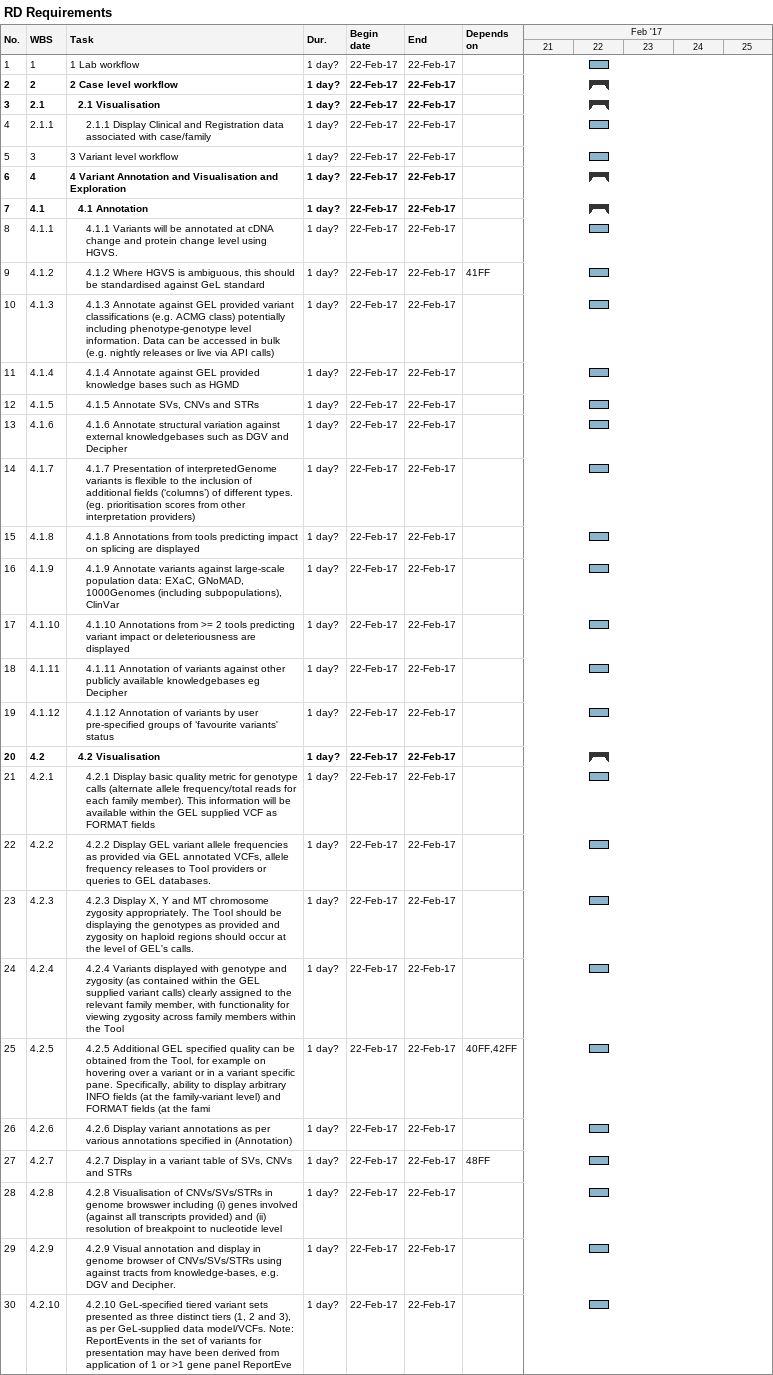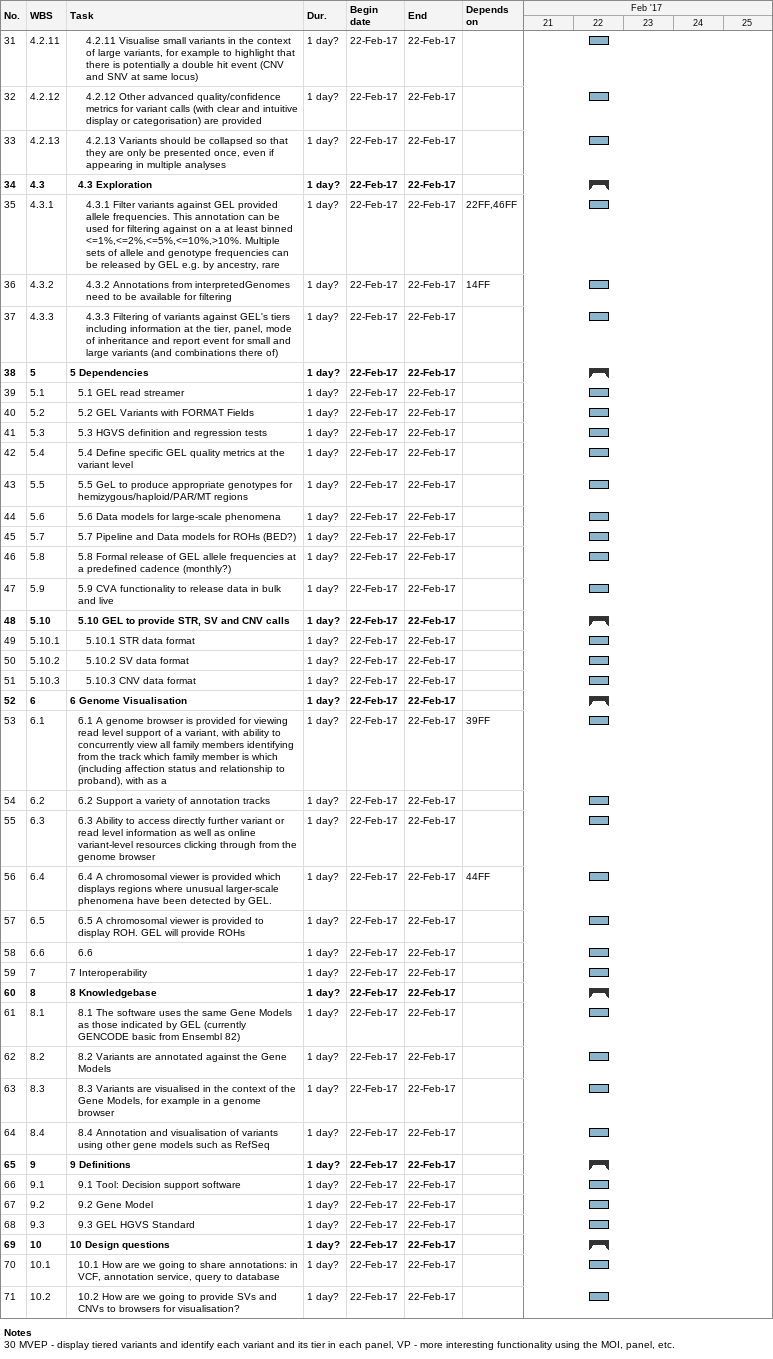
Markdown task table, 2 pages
RD Requirements

| ID | WBS | Task | Duration | Start | Finish | Predecessors |
|---|---|---|---|---|---|---|
| 1 | 1 | 1 Lab workflow | 1d? | 2017-02-22 | 2017-02-22 |  |
| 2 | 2 | **2 Case level workflow** | 1d? | 2017-02-22 | 2017-02-22 |  |
| 3 | 2.1 | **2.1 Visualisation** | 1d? | 2017-02-22 | 2017-02-22 |  |
| 4 | 2.1.1 | 2.1.1 Display Clinical and Registration data associated with case/family | 1d? | 2017-02-22 | 2017-02-22 |  |
| 5 | 3 | 3 Variant level workflow | 1d? | 2017-02-22 | 2017-02-22 |  |
| 6 | 4 | **4 Variant Annotation and Visualisation and Exploration** | 1d? | 2017-02-22 | 2017-02-22 |  |
| 7 | 4.1 | **4.1 Annotation** | 1d? | 2017-02-22 | 2017-02-22 |  |
| 8 | 4.1.1 | 4.1.1 Variants will be annotated at cDNA change and protein change level using HGVS. | 1d? | 2017-02-22 | 2017-02-22 |  |
| 9 | 4.1.2 | 4.1.2 Where HGVS is ambiguous, this should be standardised against GeL standard | 1d? | 2017-02-22 | 2017-02-22 | 41FF |
| 10 | 4.1.3 | 4.1.3 Annotate against GEL provided variant classifications (e.g. ACMG class) potentially including phenotype-genotype level information. Data can be accessed in bulk (e.g. nightly releases or live via API calls) | 1d? | 2017-02-22 | 2017-02-22 |  |
| 11 | 4.1.4 | 4.1.4 Annotate against GEL provided knowledge bases such as HGMD | 1d? | 2017-02-22 | 2017-02-22 |  |
| 12 | 4.1.5 | 4.1.5 Annotate SVs, CNVs and STRs | 1d? | 2017-02-22 | 2017-02-22 |  |
| 13 | 4.1.6 | 4.1.6 Annotate structural variation against external knowledgebases such as DGV and Decipher | 1d? | 2017-02-22 | 2017-02-22 |  |
| 14 | 4.1.7 | 4.1.7 Presentation of interpretedGenome variants is flexible to the inclusion of additional fields (‘columns’) of different types. (eg. prioritisation scores from other interpretation providers) | 1d? | 2017-02-22 | 2017-02-22 |  |
| 15 | 4.1.8 | 4.1.8 Annotations from tools predicting impact on splicing are displayed | 1d? | 2017-02-22 | 2017-02-22 |  |
| 16 | 4.1.9 | 4.1.9 Annotate variants against large-scale population data: EXaC, GNoMAD, 1000Genomes (including subpopulations), ClinVar | 1d? | 2017-02-22 | 2017-02-22 |  |
| 17 | 4.1.10 | 4.1.10 Annotations from >= 2 tools predicting variant impact or deleteriousness are displayed | 1d? | 2017-02-22 | 2017-02-22 |  |
| 18 | 4.1.11 | 4.1.11 Annotation of variants against other publicly available knowledgebases eg Decipher | 1d? | 2017-02-22 | 2017-02-22 |  |
| 19 | 4.1.12 | 4.1.12 Annotation of variants by user pre-specified groups of ‘favourite variants' status | 1d? | 2017-02-22 | 2017-02-22 |  |
| 20 | 4.2 | **4.2 Visualisation** | 1d? | 2017-02-22 | 2017-02-22 |  |
| 21 | 4.2.1 | 4.2.1 Display basic quality metric for genotype calls (alternate allele frequency/total reads for each family member). This information will be available within the GEL supplied VCF as FORMAT fields | 1d? | 2017-02-22 | 2017-02-22 |  |
| 22 | 4.2.2 | 4.2.2 Display GEL variant allele frequencies as provided via GEL annotated VCFs, allele frequency releases to Tool providers or queries to GEL databases. | 1d? | 2017-02-22 | 2017-02-22 |  |
| 23 | 4.2.3 | 4.2.3 Display X, Y and MT chromosome zygosity appropriately. The Tool should be displaying the genotypes as provided and zygosity on haploid regions should occur at the level of GEL's calls. | 1d? | 2017-02-22 | 2017-02-22 |  |
| 24 | 4.2.4 | 4.2.4 Variants displayed with genotype and zygosity (as contained within the GEL supplied variant calls) clearly assigned to the relevant family member, with functionality for viewing zygosity across family members within the Tool | 1d? | 2017-02-22 | 2017-02-22 |  |
| 25 | 4.2.5 | 4.2.5 Additional GEL specified quality can be obtained from the Tool, for example on hovering over a variant or in a variant specific pane. Specifically, ability to display arbitrary INFO fields (at the family-variant level) and FORMAT fields (at the fami | 1d? | 2017-02-22 | 2017-02-22 | 40FF, 42FF |
| 26 | 4.2.6 | 4.2.6 Display variant annotations as per various annotations specified in (Annotation) | 1d? | 2017-02-22 | 2017-02-22 |  |
| 27 | 4.2.7 | 4.2.7 Display in a variant table of SVs, CNVs and STRs | 1d? | 2017-02-22 | 2017-02-22 | 48FF |
| 28 | 4.2.8 | 4.2.8 Visualisation of CNVs/SVs/STRs in genome browswer including (i) genes involved (against all transcripts provided) and (ii) resolution of breakpoint to nucleotide level | 1d? | 2017-02-22 | 2017-02-22 |  |
| 29 | 4.2.9 | 4.2.9 Visual annotation and display in genome browser of CNVs/SVs/STRs using against tracts from knowledge-bases, e.g. DGV and Decipher. | 1d? | 2017-02-22 | 2017-02-22 |  |
| 30 | 4.2.10 | 4.2.10 GeL-specified tiered variant sets presented as three distinct tiers (1, 2 and 3), as per GeL-supplied data model/VCFs. Note: ReportEvents in the set of variants for presentation may have been derived from application of 1 or >1 gene panel ReportEve | 1d? | 2017-02-22 | 2017-02-22 |  |
| 31 | 4.2.11 | 4.2.11 Visualise small variants in the context of large variants, for example to highlight that there is potentially a double hit event (CNV and SNV at same locus) | 1d? | 2017-02-22 | 2017-02-22 |  |
| 32 | 4.2.12 | 4.2.12 Other advanced quality/confidence metrics for variant calls (with clear and intuitive display or categorisation) are provided | 1d? | 2017-02-22 | 2017-02-22 |  |
| 33 | 4.2.13 | 4.2.13 Variants should be collapsed so that they are only be presented once, even if appearing in multiple analyses | 1d? | 2017-02-22 | 2017-02-22 |  |
| 34 | 4.3 | **4.3 Exploration** | 1d? | 2017-02-22 | 2017-02-22 |  |
| 35 | 4.3.1 | 4.3.1 Filter variants against GEL provided allele frequencies. This annotation can be used for filtering against on a at least binned <=1%,<=2%,<=5%,<=10%,>10%. Multiple sets of allele and genotype frequencies can be released by GEL e.g. by ancestry, rare | 1d? | 2017-02-22 | 2017-02-22 | 22FF, 46FF |
| 36 | 4.3.2 | 4.3.2 Annotations from interpretedGenomes need to be available for filtering | 1d? | 2017-02-22 | 2017-02-22 | 14FF |
| 37 | 4.3.3 | 4.3.3 Filtering of variants against GEL's tiers including information at the tier, panel, mode of inheritance and report event for small and large variants (and combinations there of) | 1d? | 2017-02-22 | 2017-02-22 |  |
| 38 | 5 | **5 Dependencies** | 1d? | 2017-02-22 | 2017-02-22 |  |
| 39 | 5.1 | 5.1 GEL read streamer | 1d? | 2017-02-22 | 2017-02-22 |  |
| 40 | 5.2 | 5.2 GEL Variants with FORMAT Fields | 1d? | 2017-02-22 | 2017-02-22 |  |
| 41 | 5.3 | 5.3 HGVS definition and regression tests | 1d? | 2017-02-22 | 2017-02-22 |  |
| 42 | 5.4 | 5.4 Define specific GEL quality metrics at the variant level | 1d? | 2017-02-22 | 2017-02-22 |  |
| 43 | 5.5 | 5.5 GeL to produce appropriate genotypes for hemizygous/haploid/PAR/MT regions | 1d? | 2017-02-22 | 2017-02-22 |  |
| 44 | 5.6 | 5.6 Data models for large-scale phenomena | 1d? | 2017-02-22 | 2017-02-22 |  |
| 45 | 5.7 | 5.7 Pipeline and Data models for ROHs (BED?) | 1d? | 2017-02-22 | 2017-02-22 |  |
| 46 | 5.8 | 5.8 Formal release of GEL allele frequencies at a predefined cadence (monthly?) | 1d? | 2017-02-22 | 2017-02-22 |  |
| 47 | 5.9 | 5.9 CVA functionality to release data in bulk and live | 1d? | 2017-02-22 | 2017-02-22 |  |
| 48 | 5.10 | **5.10 GEL to provide STR, SV and CNV calls** | 1d? | 2017-02-22 | 2017-02-22 |  |
| 49 | 5.10.1 | 5.10.1 STR data format | 1d? | 2017-02-22 | 2017-02-22 |  |
| 50 | 5.10.2 | 5.10.2 SV data format | 1d? | 2017-02-22 | 2017-02-22 |  |
| 51 | 5.10.3 | 5.10.3 CNV data format | 1d? | 2017-02-22 | 2017-02-22 |  |
| 52 | 6 | **6 Genome Visualisation** | 1d? | 2017-02-22 | 2017-02-22 |  |
| 53 | 6.1 | 6.1 A genome browser is provided for viewing read level support of a variant, with ability to concurrently view all family members identifying from the track which family member is which (including affection status and relationship to proband), with as a | 1d? | 2017-02-22 | 2017-02-22 | 39FF |
| 54 | 6.2 | 6.2 Support a variety of annotation tracks | 1d? | 2017-02-22 | 2017-02-22 |  |
| 55 | 6.3 | 6.3 Ability to access directly further variant or read level information as well as online variant-level resources clicking through from the genome browser | 1d? | 2017-02-22 | 2017-02-22 |  |
| 56 | 6.4 | 6.4 A chromosomal viewer is provided which displays regions where unusual larger-scale phenomena have been detected by GEL. | 1d? | 2017-02-22 | 2017-02-22 | 44FF |
| 57 | 6.5 | 6.5 A chromosomal viewer is provided to display ROH. GEL will provide ROHs | 1d? | 2017-02-22 | 2017-02-22 |  |
| 58 | 6.6 | 6.6 | 1d? | 2017-02-22 | 2017-02-22 |  |
| 59 | 7 | 7 Interoperability | 1d? | 2017-02-22 | 2017-02-22 |  |
| 60 | 8 | **8 Knowledgebase** | 1d? | 2017-02-22 | 2017-02-22 |  |
| 61 | 8.1 | 8.1 The software uses the same Gene Models as those indicated by GEL (currently GENCODE basic from Ensembl 82) | 1d? | 2017-02-22 | 2017-02-22 |  |
| 62 | 8.2 | 8.2 Variants are annotated against the Gene Models | 1d? | 2017-02-22 | 2017-02-22 |  |
| 63 | 8.3 | 8.3 Variants are visualised in the context of the Gene Models, for example in a genome browser | 1d? | 2017-02-22 | 2017-02-22 |  |
| 64 | 8.4 | 8.4 Annotation and visualisation of variants using other gene models such as RefSeq | 1d? | 2017-02-22 | 2017-02-22 |  |
| 65 | 9 | **9 Definitions** | 1d? | 2017-02-22 | 2017-02-22 |  |
| 66 | 9.1 | 9.1 Tool: Decision support software | 1d? | 2017-02-22 | 2017-02-22 |  |
| 67 | 9.2 | 9.2 Gene Model | 1d? | 2017-02-22 | 2017-02-22 |  |
| 68 | 9.3 | 9.3 GEL HGVS Standard | 1d? | 2017-02-22 | 2017-02-22 |  |
| 69 | 10 | **10 Design questions** | 1d? | 2017-02-22 | 2017-02-22 |  |
| 70 | 10.1 | 10.1 How are we going to share annotations: in VCF, annotation service, query to database | 1d? | 2017-02-22 | 2017-02-22 |  |
| 71 | 10.2 | 10.2 How are we going to provide SVs and CNVs to browsers for visualisation? | 1d? | 2017-02-22 | 2017-02-22 |  |

Notes
- 30: MVEP - display tiered variants and identify each variant and its tier in each panel, VP - more interesting functionality using the MOI, panel, etc.
